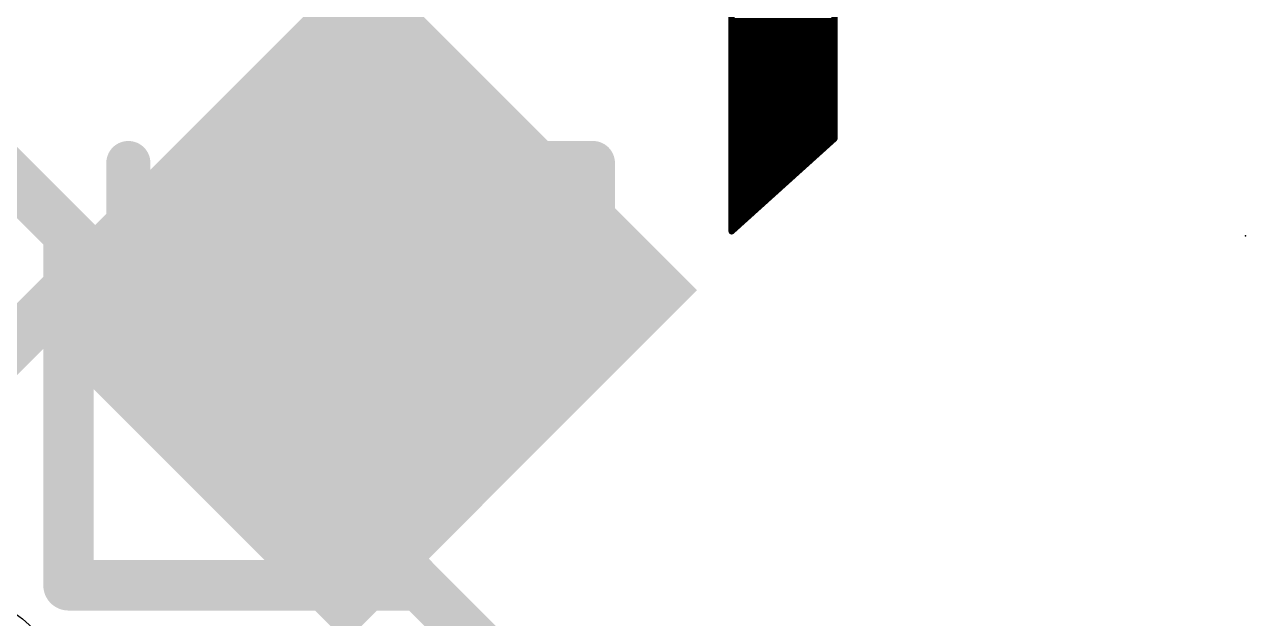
# Model space of a CAD drawing. Extents: x -19.1 to 23, y -12.7 to 20.4.
# Drawn here: x 13.02 to 17.939, y 14.334 to 16.726 of the extents above; entities that cross this region are included whole.
import ezdxf

# ---------------------------------------------------------------- set-up
doc = ezdxf.new("R2010")
doc.units = 0
for name, color, linetype in [('1', 12, 'CONTINUOUS'), ('20', 53, 'CONTINUOUS'), ('21', 41, 'CONTINUOUS'), ('22', 40, 'CONTINUOUS'), ('24', 53, 'CONTINUOUS'), ('51', 53, 'CONTINUOUS')]:
    doc.layers.add(name, color=color, linetype=linetype)

# ---------------------------------------------------------------- blocks, each defined once
blk = doc.blocks.new('RECT')
blk.add_solid([(-0.5, -0.5), (0.5, -0.5), (-0.5, 0.5), (0.5, 0.5)])

msp = doc.modelspace()

# ---------------------------------------------------------------- linework, layer by layer
at = {"layer": '20'}
msp.add_circle((12.7735, 14.0435), 0.375, dxfattribs=at)
at = {"layer": '21', "const_width": 0.2032}
for points in [[(12.031, 17.0487), (13.1978, 15.882)], [(13.1978, 14.4678), (13.1978, 15.882)], [(13.1978, 15.882), (14.612, 14.4678)], [(13.1978, 14.4678), (14.612, 14.4678)], [(14.612, 14.4678), (15.7787, 13.301)]]:
    msp.add_lwpolyline(points, dxfattribs=at)
at = {"layer": '21', "const_width": 0.1016}
for points in [[(13.2337, 15.9179, 1), (13.1618, 15.8461)], [(13.2486, 15.882, 1), (13.147, 15.882)], [(13.1618, 15.8461, 1), (13.2337, 15.9179)], [(13.1978, 14.5186, 1), (13.1978, 14.417)], [(14.6479, 14.5037, 1), (14.5761, 14.4318)], [(14.612, 14.417, 1), (14.612, 14.5186)], [(13.147, 14.4678, 1), (13.2486, 14.4678)], [(14.5761, 14.4318, 1), (14.6479, 14.5037)]]:
    msp.add_lwpolyline(points, format="xyb", dxfattribs=at)
at = {"layer": '22'}
for points, const_width in [([(16.2827, 16.2662), (16.2827, 18.3236)], 0.0254), ([(15.8687, 17.3228), (15.8687, 15.8928)], 0.0254), ([(15.8687, 16.7386), (16.2827, 16.7386)], 0.0254), ([(15.8687, 16.7132), (16.2827, 16.7132)], 0.0254), ([(15.8687, 16.6878), (16.2827, 16.6878)], 0.0254), ([(15.8687, 16.6624), (16.2827, 16.6624)], 0.0254), ([(15.8687, 16.637), (16.2827, 16.637)], 0.0254), ([(15.8687, 16.6116), (16.2827, 16.6116)], 0.0254), ([(15.8687, 16.5862), (16.2827, 16.5862)], 0.0254), ([(15.8687, 16.5608), (16.2827, 16.5608)], 0.0254), ([(15.8687, 16.5354), (16.2827, 16.5354)], 0.0254), ([(15.8687, 16.51), (16.2827, 16.51)], 0.0254), ([(15.8687, 16.4846), (16.2827, 16.4846)], 0.0254), ([(15.8687, 16.4592), (16.2827, 16.4592)], 0.0254), ([(15.8687, 16.4338), (16.2827, 16.4338)], 0.0254), ([(15.8687, 16.4084), (16.2827, 16.4084)], 0.0254), ([(15.8687, 16.383), (16.2827, 16.383)], 0.0254), ([(15.8687, 16.3576), (16.2827, 16.3576)], 0.0254), ([(15.8687, 16.3322), (16.2827, 16.3322)], 0.0254), ([(15.8687, 16.3068), (16.2827, 16.3068)], 0.0254), ([(15.8687, 16.2814), (16.2827, 16.2814)], 0.0254), ([(13.4389, 16.1678), (13.4389, 15.3289)], 0.1778), ([(14.7506, 16.1678), (15.3099, 16.1678)], 0.1778), ([(15.3099, 16.1678), (15.3099, 15.7484)], 0.1778), ([(15.8687, 15.8928), (16.2827, 16.2662)], 0.0254), ([(15.8687, 16.256), (16.2714, 16.256)], 0.0254), ([(15.8687, 16.2306), (16.2432, 16.2306)], 0.0254), ([(15.8687, 16.2052), (16.2151, 16.2052)], 0.0254), ([(15.8687, 16.1798), (16.1869, 16.1798)], 0.0254), ([(15.8687, 16.1544), (16.1587, 16.1544)], 0.0254), ([(15.8687, 16.129), (16.1306, 16.129)], 0.0254), ([(15.8687, 16.1036), (16.1024, 16.1036)], 0.0254), ([(15.8687, 16.0782), (16.0743, 16.0782)], 0.0254), ([(15.8687, 16.0528), (16.0461, 16.0528)], 0.0254), ([(15.8687, 16.0274), (16.0179, 16.0274)], 0.0254), ([(15.8687, 16.002), (15.9898, 16.002)], 0.0254), ([(15.8687, 15.9766), (15.9616, 15.9766)], 0.0254), ([(14.8904, 15.8882), (14.7506, 15.7484)], 0.1778), ([(15.0303, 15.8882), (14.8904, 15.8882)], 0.1778), ([(15.3099, 15.7484), (15.0303, 15.8882)], 0.1778), ([(15.8687, 15.9512), (15.9334, 15.9512)], 0.0254), ([(15.8687, 15.9258), (15.9053, 15.9258)], 0.0254), ([(15.8687, 15.9004), (15.8771, 15.9004)], 0.0254), ([(14.3744, 15.7484), (13.8151, 15.7484)], 0.1778), ([(14.7506, 15.7484), (14.7506, 15.4687)], 0.1778), ([(13.1592, 15.6085), (12.8796, 15.3289)], 0.1778), ([(13.4389, 15.3289), (13.1592, 15.6085)], 0.1778), ([(14.7506, 15.4687), (14.8904, 15.3289)], 0.1778), ([(15.1701, 15.3289), (15.3099, 15.4687)], 0.1778), ([(14.8904, 15.3289), (15.1701, 15.3289)], 0.1778)]:
    msp.add_lwpolyline(points, dxfattribs=dict(at, const_width=const_width))
for points, const_width in [([(15.8687, 16.7196, 1), (15.8687, 16.7068)], 0.0127), ([(16.2827, 16.7068, 1), (16.2827, 16.7196)], 0.0127), ([(15.8687, 16.6942, 1), (15.8687, 16.6814)], 0.0127), ([(15.8687, 16.6688, 1), (15.8687, 16.6561)], 0.0127), ([(16.2827, 16.6814, 1), (16.2827, 16.6942)], 0.0127), ([(16.2827, 16.6561, 1), (16.2827, 16.6688)], 0.0127), ([(15.8687, 16.6434, 1), (15.8687, 16.6306)], 0.0127), ([(16.2827, 16.6306, 1), (16.2827, 16.6434)], 0.0127), ([(15.8687, 16.618, 1), (15.8687, 16.6052)], 0.0127), ([(15.8687, 16.5926, 1), (15.8687, 16.5799)], 0.0127), ([(16.2827, 16.6052, 1), (16.2827, 16.618)], 0.0127), ([(16.2827, 16.5799, 1), (16.2827, 16.5926)], 0.0127), ([(15.8687, 16.5672, 1), (15.8687, 16.5544)], 0.0127), ([(15.8687, 16.5418, 1), (15.8687, 16.529)], 0.0127), ([(16.2827, 16.5544, 1), (16.2827, 16.5672)], 0.0127), ([(16.2827, 16.529, 1), (16.2827, 16.5418)], 0.0127), ([(15.8687, 16.5164, 1), (15.8687, 16.5037)], 0.0127), ([(15.8687, 16.491, 1), (15.8687, 16.4782)], 0.0127), ([(16.2827, 16.5037, 1), (16.2827, 16.5164)], 0.0127), ([(16.2827, 16.4782, 1), (16.2827, 16.491)], 0.0127), ([(15.8687, 16.4656, 1), (15.8687, 16.4528)], 0.0127), ([(15.8687, 16.4402, 1), (15.8687, 16.4275)], 0.0127), ([(16.2827, 16.4528, 1), (16.2827, 16.4656)], 0.0127), ([(16.2827, 16.4275, 1), (16.2827, 16.4402)], 0.0127), ([(15.8687, 16.4148, 1), (15.8687, 16.402)], 0.0127), ([(15.8687, 16.3894, 1), (15.8687, 16.3766)], 0.0127), ([(16.2827, 16.402, 1), (16.2827, 16.4148)], 0.0127), ([(16.2827, 16.3766, 1), (16.2827, 16.3894)], 0.0127), ([(15.8687, 16.364, 1), (15.8687, 16.3513)], 0.0127), ([(15.8687, 16.3386, 1), (15.8687, 16.3258)], 0.0127), ([(16.2827, 16.3513, 1), (16.2827, 16.364)], 0.0127), ([(16.2827, 16.3258, 1), (16.2827, 16.3386)], 0.0127), ([(15.8687, 16.3132, 1), (15.8687, 16.3004)], 0.0127), ([(15.8687, 16.2878, 1), (15.8687, 16.2751)], 0.0127), ([(16.2827, 16.3004, 1), (16.2827, 16.3132)], 0.0127), ([(16.2827, 16.2751, 1), (16.2827, 16.2878)], 0.0127), ([(13.4833, 16.1678, 1), (13.3944, 16.1678)], 0.0889), ([(14.7506, 16.2123, 1), (14.7506, 16.1234)], 0.0889), ([(15.3544, 16.1678, 1), (15.2655, 16.1678)], 0.0889), ([(15.3099, 16.1234, 1), (15.3099, 16.2123)], 0.0889), ([(15.8687, 16.2624, 1), (15.8687, 16.2496)], 0.0127), ([(15.8687, 16.237, 1), (15.8687, 16.2242)], 0.0127), ([(16.2432, 16.2242, 1), (16.2432, 16.237)], 0.0127), ([(16.2714, 16.2496, 1), (16.2714, 16.2624)], 0.0127), ([(16.2764, 16.2662, 1), (16.2891, 16.2662)], 0.0127), ([(16.287, 16.2615, 1), (16.2784, 16.2709)], 0.0127), ([(15.8687, 16.2116, 1), (15.8687, 16.1989)], 0.0127), ([(15.8687, 16.1862, 1), (15.8687, 16.1734)], 0.0127), ([(16.1869, 16.1734, 1), (16.1869, 16.1862)], 0.0127), ([(16.2151, 16.1989, 1), (16.2151, 16.2116)], 0.0127), ([(15.8687, 16.1608, 1), (15.8687, 16.1481)], 0.0127), ([(15.8687, 16.1354, 1), (15.8687, 16.1227)], 0.0127), ([(16.1306, 16.1227, 1), (16.1306, 16.1354)], 0.0127), ([(16.1587, 16.1481, 1), (16.1587, 16.1608)], 0.0127), ([(15.8687, 16.11, 1), (15.8687, 16.0972)], 0.0127), ([(15.8687, 16.0846, 1), (15.8687, 16.0719)], 0.0127), ([(16.0743, 16.0719, 1), (16.0743, 16.0846)], 0.0127), ([(16.1024, 16.0972, 1), (16.1024, 16.11)], 0.0127), ([(15.8687, 16.0592, 1), (15.8687, 16.0465)], 0.0127), ([(15.8687, 16.0338, 1), (15.8687, 16.021)], 0.0127), ([(16.0179, 16.021, 1), (16.0179, 16.0338)], 0.0127), ([(16.0461, 16.0465, 1), (16.0461, 16.0592)], 0.0127), ([(15.8687, 16.0084, 1), (15.8687, 15.9957)], 0.0127), ([(15.8687, 15.983, 1), (15.8687, 15.9703)], 0.0127), ([(15.9616, 15.9703, 1), (15.9616, 15.983)], 0.0127), ([(15.9898, 15.9957, 1), (15.9898, 16.0084)], 0.0127), ([(14.8904, 15.9326, 1), (14.8904, 15.8437)], 0.0889), ([(14.9219, 15.8567, 1), (14.859, 15.9196)], 0.0889), ([(15.0501, 15.9279, 1), (15.0104, 15.8484)], 0.0889), ([(15.0303, 15.8437, 1), (15.0303, 15.9326)], 0.0889), ([(15.8687, 15.9322, 1), (15.8687, 15.9195)], 0.0127), ([(15.8687, 15.9575, 1), (15.8687, 15.9449)], 0.0127), ([(15.9053, 15.9195, 1), (15.9053, 15.9322)], 0.0127), ([(15.9334, 15.9449, 1), (15.9334, 15.9575)], 0.0127), ([(15.8687, 15.9068, 1), (15.8687, 15.8941)], 0.0127), ([(15.8644, 15.8975, 1), (15.873, 15.8881)], 0.0127), ([(15.8624, 15.8928, 1), (15.875, 15.8928)], 0.0127), ([(15.8771, 15.8941, 1), (15.8771, 15.9068)], 0.0127), ([(13.8151, 15.7928, 1), (13.8151, 15.7039)], 0.0889), ([(14.3744, 15.7039, 1), (14.3744, 15.7928)], 0.0889), ([(14.7192, 15.7798, 1), (14.7821, 15.7169)], 0.0889), ([(14.7951, 15.7484, 1), (14.7062, 15.7484)], 0.0889), ([(15.2655, 15.7484, 1), (15.3544, 15.7484)], 0.0889), ([(15.29, 15.7086, 1), (15.3298, 15.7881)], 0.0889), ([(13.1907, 15.64, 1), (13.1278, 15.5771)], 0.0889), ([(13.1907, 15.5771, 1), (13.1278, 15.64)], 0.0889), ([(14.7821, 15.5001, 1), (14.7192, 15.4373)], 0.0889), ([(15.3413, 15.4373, 1), (15.2785, 15.5001)], 0.0889), ([(14.7062, 15.4687, 1), (14.7951, 15.4687)], 0.0889), ([(13.4074, 15.2975, 1), (13.4703, 15.3603)], 0.0889), ([(14.8904, 15.3734, 1), (14.8904, 15.2845)], 0.0889), ([(14.859, 15.2975, 1), (14.9219, 15.3603)], 0.0889), ([(15.1387, 15.3603, 1), (15.2015, 15.2975)], 0.0889), ([(15.1701, 15.2845, 1), (15.1701, 15.3734)], 0.0889), ([(13.3944, 15.3289, 1), (13.4833, 15.3289)], 0.0889)]:
    msp.add_lwpolyline(points, format="xyb", dxfattribs=dict(at, const_width=const_width))
at = {"layer": '24'}
msp.add_point((17.9388, 15.875), dxfattribs=at)
at = {"layer": '51', "const_width": 0.2032}
for points in [[(12.031, 17.0487), (13.1978, 15.882)], [(13.1978, 14.4678), (13.1978, 15.882)], [(13.1978, 15.882), (14.612, 14.4678)], [(13.1978, 14.4678), (14.612, 14.4678)], [(14.612, 14.4678), (15.7787, 13.301)]]:
    msp.add_lwpolyline(points, dxfattribs=at)
at = {"layer": '51', "const_width": 0.1016}
for points in [[(13.2337, 15.9179, 1), (13.1618, 15.8461)], [(13.2486, 15.882, 1), (13.147, 15.882)], [(13.1618, 15.8461, 1), (13.2337, 15.9179)], [(13.1978, 14.5186, 1), (13.1978, 14.417)], [(14.6479, 14.5037, 1), (14.5761, 14.4318)], [(14.612, 14.417, 1), (14.612, 14.5186)], [(13.147, 14.4678, 1), (13.2486, 14.4678)], [(14.5761, 14.4318, 1), (14.6479, 14.5037)]]:
    msp.add_lwpolyline(points, format="xyb", dxfattribs=at)

# ---------------------------------------------------------------- block references
at = {"layer": '1', "xscale": 1.9, "yscale": 2, "rotation": 315}
msp.add_blockref('RECT', (14.3504, 15.6204), dxfattribs=at)

doc.saveas('drawing.dxf')
